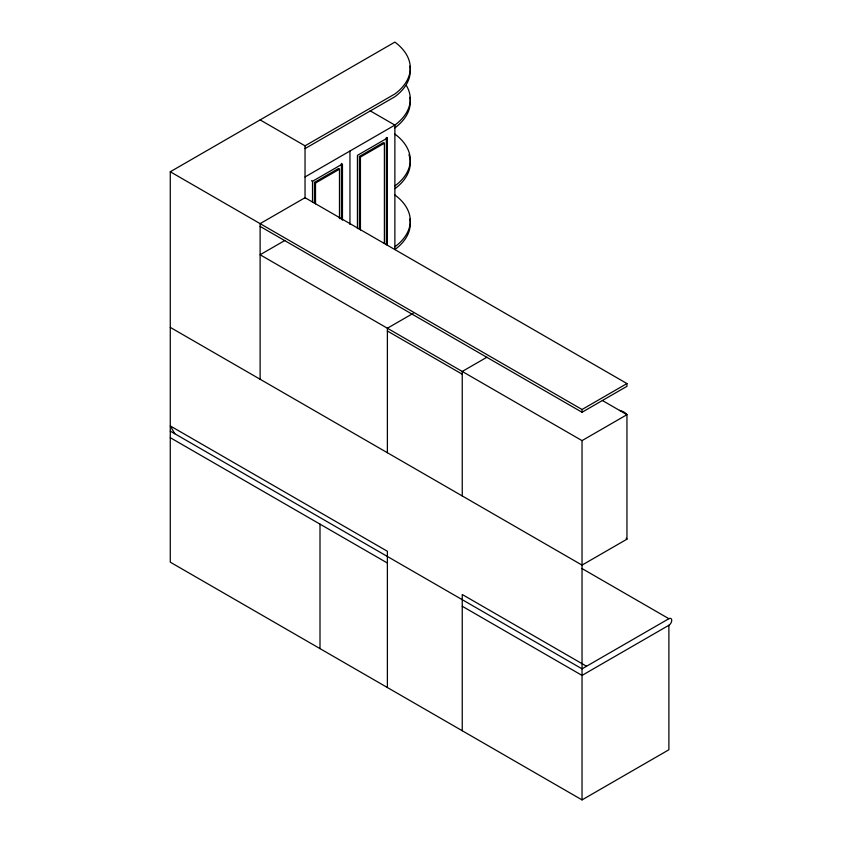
<?xml version="1.0" encoding="UTF-8"?>
<svg xmlns="http://www.w3.org/2000/svg" width="842" height="842" viewBox="0 0 842 842"><rect width="100%" height="100%" fill="white"/><g stroke="black" fill="none" stroke-linecap="round" stroke-linejoin="round"><path stroke-width="1.26" d="M581.864 568.466L668.885 618.702A4.021 2.326 -60 0 1 671.727 620.343A4.021 2.326 -60 0 1 668.885 625.28L668.885 749.759L582.033 799.9L170.273 562.172L170.273 171.768L394.877 42.1A73.149 42.237 0 0 1 394.877 93.967L305.036 145.834L260.115 119.901M305.036 148.602L394.877 96.735A73.149 42.237 0 0 0 409.843 66.16M305.036 176.957L394.877 125.09A73.149 42.237 0 0 0 406.328 85.442M311.466 180.672L312.519 181.283L342.462 163.99L342.462 220.204M387.383 245.254L387.383 138.056L357.44 155.349L357.44 228.55M314.466 203.238L314.466 182.409L338.421 168.568L339.473 169.179L339.473 218.667M359.387 229.403L359.387 156.475L383.342 142.635L384.394 143.245L384.394 243.527M314.466 182.409L315.518 183.009L339.473 169.179M359.387 156.475L360.429 157.075L384.394 143.245M284.817 240.496L260.115 254.758L582.033 440.619L626.953 414.685L626.953 539.175L582.033 565.108L170.273 327.38M413.212 313.329L387.383 328.243L387.383 452.722M486.96 357.197L462.247 371.459L462.247 495.949M170.273 171.768L582.033 409.496L626.953 383.563L626.953 386.331L582.033 412.264L260.115 226.403M668.885 618.702L582.033 668.843L170.273 431.115M668.885 625.28L582.033 675.41L462.247 606.261M370.164 110.828L394.877 125.09L394.877 249.579A73.149 42.237 0 0 0 409.843 218.994M387.383 138.056L386.341 137.457L386.341 244.643M626.953 383.563L305.036 197.702L260.115 223.635L260.115 379.247M602.377 400.497L626.953 414.685A13.767 7.946 0 0 0 619.47 410.37M387.383 331.011L462.247 374.227M586.527 666.254L462.247 594.505L462.247 730.74M170.273 437.682L387.383 563.035M174.768 433.704L170.273 425.926L387.383 551.278L387.383 687.514M582.033 409.496L582.033 412.264M582.033 440.619L582.033 799.9M360.429 157.075L360.429 230.003M349.956 151.023L349.956 224.404M341.42 163.39L341.42 219.594M320.002 524.134L320.002 648.614M315.518 183.009L315.518 203.848M312.519 181.283L312.519 202.196M305.036 145.834L305.036 198.438M626.164 538.238A13.767 7.946 0 0 1 626.953 539.175M394.877 134.078A73.149 42.237 0 0 1 394.877 185.945M409.843 97.272A73.149 42.237 0 0 1 394.877 127.858M408.928 154.686A73.149 42.237 0 0 1 394.877 188.713M394.877 194.944A73.149 42.237 0 0 1 394.877 246.811"/></g></svg>
